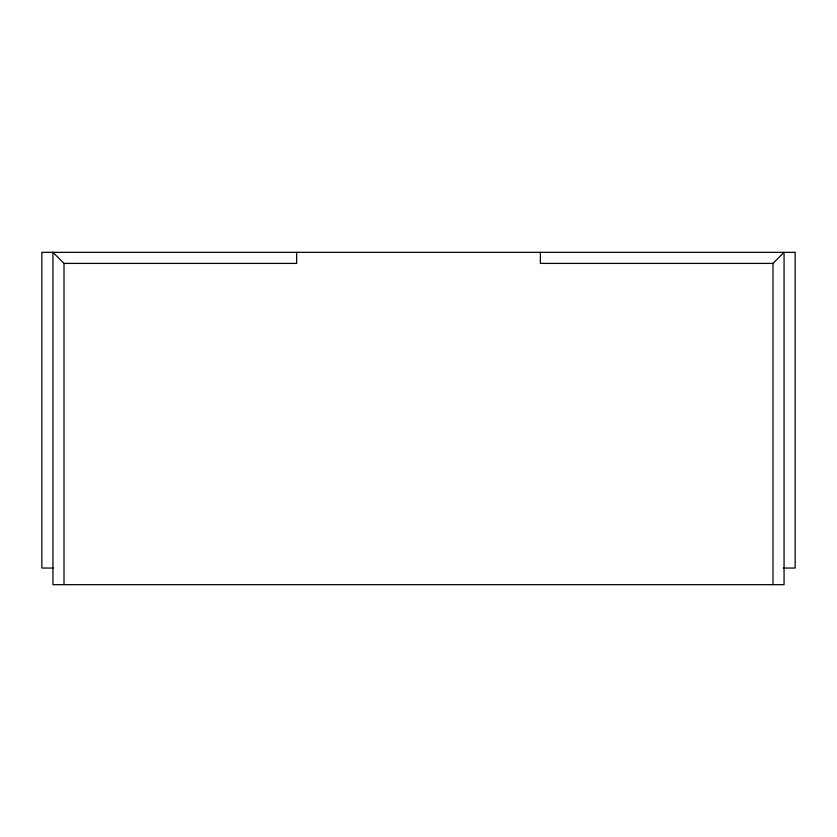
<?xml version="1.0" encoding="UTF-8"?>
<svg xmlns="http://www.w3.org/2000/svg" width="837" height="837" viewBox="0 0 837 837"><rect width="100%" height="100%" fill="white"/><g stroke="black" fill="none" stroke-linecap="round" stroke-linejoin="round"><path stroke-width="1.26" d="M772.99 584.665L772.99 263.404L784.07 252.335L784.07 584.665L52.93 584.665L52.93 252.335L64.01 263.404L64.01 584.665M64.01 263.404L296.643 263.404L296.643 252.335M772.99 263.404L540.357 263.404L540.357 252.335M53.62 568.051L41.85 568.051L41.85 252.335L795.15 252.335L795.15 568.051L783.38 568.051"/></g></svg>
